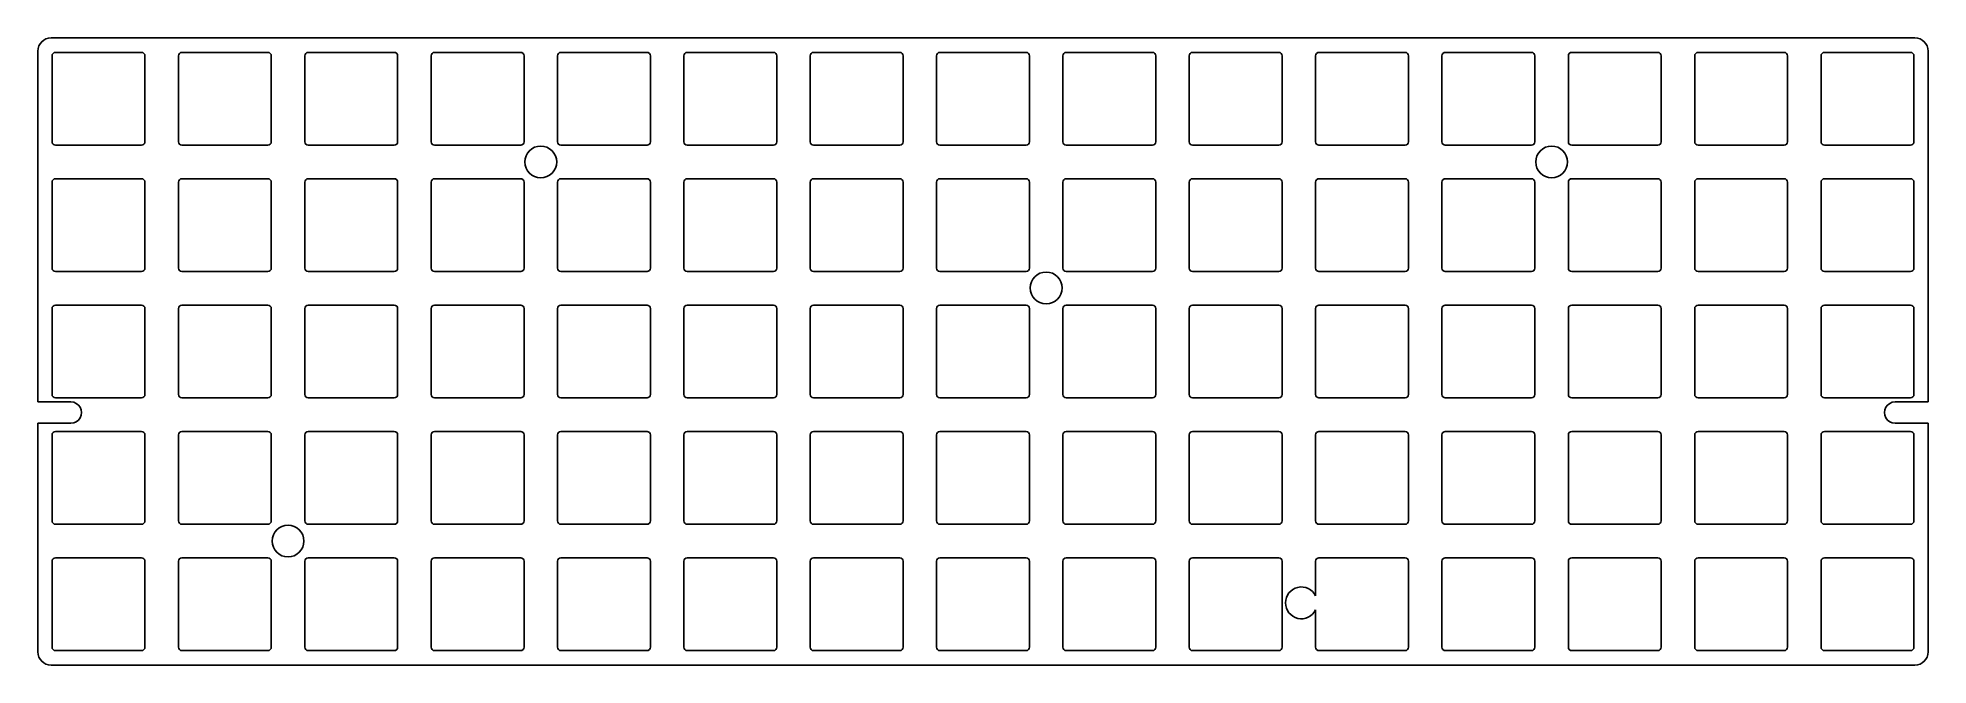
# Model space of a CAD drawing. Header units: millimetres. Extents: x 0 to 285, y -95 to 0.
import ezdxf

# ---------------------------------------------------------------- set-up
doc = ezdxf.new("R2010")
doc.units = ezdxf.units.MM
doc.header["$MEASUREMENT"] = 0
doc.layers.get('0').update_dxf_attribs({"linetype": 'CONTINUOUS'})

msp = doc.modelspace()

# ---------------------------------------------------------------- linework, layer by layer
for p, q in [((3.025, -2.525), (16.025, -2.525)), ((22.075, -2.525), (35.075, -2.525)), ((41.125, -2.525), (54.125, -2.525)), ((60.175, -2.525), (73.175, -2.525)), ((79.225, -2.525), (92.225, -2.525)), ((98.275, -2.525), (111.275, -2.525)), ((117.325, -2.525), (130.325, -2.525)), ((136.375, -2.525), (149.375, -2.525)), ((155.425, -2.525), (168.425, -2.525)), ((174.475, -2.525), (187.475, -2.525)), ((193.525, -2.525), (206.525, -2.525)), ((212.575, -2.525), (225.575, -2.525)), ((231.625, -2.525), (244.625, -2.525)), ((250.675, -2.525), (263.675, -2.525)), ((269.725, -2.525), (282.725, -2.525)), ((2.525, -3.025), (2.525, -16.025)), ((16.525, -3.025), (16.525, -16.025)), ((21.575, -3.025), (21.575, -16.025)), ((35.575, -3.025), (35.575, -16.025)), ((40.625, -3.025), (40.625, -16.025)), ((54.625, -3.025), (54.625, -16.025)), ((59.675, -3.025), (59.675, -16.025)), ((73.675, -3.025), (73.675, -16.025)), ((78.725, -3.025), (78.725, -16.025)), ((92.725, -3.025), (92.725, -16.025)), ((97.775, -3.025), (97.775, -16.025)), ((111.775, -3.025), (111.775, -16.025)), ((116.825, -3.025), (116.825, -16.025)), ((130.825, -3.025), (130.825, -16.025)), ((135.875, -3.025), (135.875, -16.025)), ((149.875, -3.025), (149.875, -16.025)), ((154.925, -3.025), (154.925, -16.025)), ((168.925, -3.025), (168.925, -16.025)), ((173.975, -3.025), (173.975, -16.025)), ((187.975, -3.025), (187.975, -16.025)), ((193.025, -3.025), (193.025, -16.025)), ((207.025, -3.025), (207.025, -16.025)), ((212.075, -3.025), (212.075, -16.025)), ((226.075, -3.025), (226.075, -16.025)), ((231.125, -3.025), (231.125, -16.025)), ((245.125, -3.025), (245.125, -16.025)), ((250.175, -3.025), (250.175, -16.025)), ((264.175, -3.025), (264.175, -16.025)), ((269.225, -3.025), (269.225, -16.025)), ((283.225, -3.025), (283.225, -16.025)), ((3.025, -16.525), (16.025, -16.525)), ((22.075, -16.525), (35.075, -16.525)), ((41.125, -16.525), (54.125, -16.525)), ((60.175, -16.525), (73.175, -16.525)), ((79.225, -16.525), (92.225, -16.525)), ((98.275, -16.525), (111.275, -16.525)), ((117.325, -16.525), (130.325, -16.525)), ((136.375, -16.525), (149.375, -16.525)), ((155.425, -16.525), (168.425, -16.525)), ((174.475, -16.525), (187.475, -16.525)), ((193.525, -16.525), (206.525, -16.525)), ((212.575, -16.525), (225.575, -16.525)), ((231.625, -16.525), (244.625, -16.525)), ((250.675, -16.525), (263.675, -16.525)), ((269.725, -16.525), (282.725, -16.525)), ((2.525, -22.075), (2.525, -35.075)), ((3.025, -21.575), (16.025, -21.575)), ((16.525, -22.075), (16.525, -35.075)), ((21.575, -22.075), (21.575, -35.075)), ((22.075, -21.575), (35.075, -21.575)), ((35.575, -22.075), (35.575, -35.075)), ((40.625, -22.075), (40.625, -35.075)), ((41.125, -21.575), (54.125, -21.575)), ((54.625, -22.075), (54.625, -35.075)), ((59.675, -22.075), (59.675, -35.075)), ((60.175, -21.575), (73.175, -21.575)), ((73.675, -22.075), (73.675, -35.075)), ((78.725, -22.075), (78.725, -35.075)), ((79.225, -21.575), (92.225, -21.575)), ((92.725, -22.075), (92.725, -35.075)), ((97.775, -22.075), (97.775, -35.075)), ((98.275, -21.575), (111.275, -21.575)), ((111.775, -22.075), (111.775, -35.075)), ((116.825, -22.075), (116.825, -35.075)), ((117.325, -21.575), (130.325, -21.575)), ((130.825, -22.075), (130.825, -35.075)), ((135.875, -22.075), (135.875, -35.075)), ((136.375, -21.575), (149.375, -21.575)), ((149.875, -22.075), (149.875, -35.075)), ((154.925, -22.075), (154.925, -35.075)), ((155.425, -21.575), (168.425, -21.575)), ((168.925, -22.075), (168.925, -35.075)), ((173.975, -22.075), (173.975, -35.075)), ((174.475, -21.575), (187.475, -21.575)), ((187.975, -22.075), (187.975, -35.075)), ((193.025, -22.075), (193.025, -35.075)), ((193.525, -21.575), (206.525, -21.575)), ((207.025, -22.075), (207.025, -35.075)), ((212.075, -22.075), (212.075, -35.075)), ((212.575, -21.575), (225.575, -21.575)), ((226.075, -22.075), (226.075, -35.075)), ((231.125, -22.075), (231.125, -35.075)), ((231.625, -21.575), (244.625, -21.575)), ((245.125, -22.075), (245.125, -35.075)), ((250.175, -22.075), (250.175, -35.075)), ((250.675, -21.575), (263.675, -21.575)), ((264.175, -22.075), (264.175, -35.075)), ((269.225, -22.075), (269.225, -35.075)), ((269.725, -21.575), (282.725, -21.575)), ((283.225, -22.075), (283.225, -35.075)), ((3.025, -35.575), (16.025, -35.575)), ((22.075, -35.575), (35.075, -35.575)), ((41.125, -35.575), (54.125, -35.575)), ((60.175, -35.575), (73.175, -35.575)), ((79.225, -35.575), (92.225, -35.575)), ((98.275, -35.575), (111.275, -35.575)), ((117.325, -35.575), (130.325, -35.575)), ((136.375, -35.575), (149.375, -35.575)), ((155.425, -35.575), (168.425, -35.575)), ((174.475, -35.575), (187.475, -35.575)), ((193.525, -35.575), (206.525, -35.575)), ((212.575, -35.575), (225.575, -35.575)), ((231.625, -35.575), (244.625, -35.575)), ((250.675, -35.575), (263.675, -35.575)), ((269.725, -35.575), (282.725, -35.575)), ((2.525, -41.125), (2.525, -54.125)), ((3.025, -40.625), (16.025, -40.625)), ((16.525, -41.125), (16.525, -54.125)), ((21.575, -41.125), (21.575, -54.125)), ((22.075, -40.625), (35.075, -40.625)), ((35.575, -41.125), (35.575, -54.125)), ((40.625, -41.125), (40.625, -54.125)), ((41.125, -40.625), (54.125, -40.625)), ((54.625, -41.125), (54.625, -54.125)), ((59.675, -41.125), (59.675, -54.125)), ((60.175, -40.625), (73.175, -40.625)), ((73.675, -41.125), (73.675, -54.125)), ((78.725, -41.125), (78.725, -54.125)), ((79.225, -40.625), (92.225, -40.625)), ((92.725, -41.125), (92.725, -54.125)), ((97.775, -41.125), (97.775, -54.125)), ((98.275, -40.625), (111.275, -40.625)), ((111.775, -41.125), (111.775, -54.125)), ((116.825, -41.125), (116.825, -54.125)), ((117.325, -40.625), (130.325, -40.625)), ((130.825, -41.125), (130.825, -54.125)), ((135.875, -41.125), (135.875, -54.125)), ((136.375, -40.625), (149.375, -40.625)), ((149.875, -41.125), (149.875, -54.125)), ((154.925, -41.125), (154.925, -54.125)), ((155.425, -40.625), (168.425, -40.625)), ((168.925, -41.125), (168.925, -54.125)), ((173.975, -41.125), (173.975, -54.125)), ((174.475, -40.625), (187.475, -40.625)), ((187.975, -41.125), (187.975, -54.125)), ((193.025, -41.125), (193.025, -54.125)), ((193.525, -40.625), (206.525, -40.625)), ((207.025, -41.125), (207.025, -54.125)), ((212.075, -41.125), (212.075, -54.125)), ((212.575, -40.625), (225.575, -40.625)), ((226.075, -41.125), (226.075, -54.125)), ((231.125, -41.125), (231.125, -54.125)), ((231.625, -40.625), (244.625, -40.625)), ((245.125, -41.125), (245.125, -54.125)), ((250.175, -41.125), (250.175, -54.125)), ((250.675, -40.625), (263.675, -40.625)), ((264.175, -41.125), (264.175, -54.125)), ((269.225, -41.125), (269.225, -54.125)), ((269.725, -40.625), (282.725, -40.625)), ((283.225, -41.125), (283.225, -54.125)), ((3.025, -54.625), (16.025, -54.625)), ((22.075, -54.625), (35.075, -54.625)), ((41.125, -54.625), (54.125, -54.625)), ((60.175, -54.625), (73.175, -54.625)), ((79.225, -54.625), (92.225, -54.625)), ((98.275, -54.625), (111.275, -54.625)), ((117.325, -54.625), (130.325, -54.625)), ((136.375, -54.625), (149.375, -54.625)), ((155.425, -54.625), (168.425, -54.625)), ((174.475, -54.625), (187.475, -54.625)), ((193.525, -54.625), (206.525, -54.625)), ((212.575, -54.625), (225.575, -54.625)), ((231.625, -54.625), (244.625, -54.625)), ((250.675, -54.625), (263.675, -54.625)), ((269.725, -54.625), (282.725, -54.625)), ((3.025, -59.675), (16.025, -59.675)), ((22.075, -59.675), (35.075, -59.675)), ((41.125, -59.675), (54.125, -59.675)), ((60.175, -59.675), (73.175, -59.675)), ((79.225, -59.675), (92.225, -59.675)), ((98.275, -59.675), (111.275, -59.675)), ((117.325, -59.675), (130.325, -59.675)), ((136.375, -59.675), (149.375, -59.675)), ((155.425, -59.675), (168.425, -59.675)), ((174.475, -59.675), (187.475, -59.675)), ((193.525, -59.675), (206.525, -59.675)), ((212.575, -59.675), (225.575, -59.675)), ((231.625, -59.675), (244.625, -59.675)), ((250.675, -59.675), (263.675, -59.675)), ((269.725, -59.675), (282.725, -59.675)), ((2.525, -60.175), (2.525, -73.175)), ((16.525, -60.175), (16.525, -73.175)), ((21.575, -60.175), (21.575, -73.175)), ((35.575, -60.175), (35.575, -73.175)), ((40.625, -60.175), (40.625, -73.175)), ((54.625, -60.175), (54.625, -73.175)), ((59.675, -60.175), (59.675, -73.175)), ((73.675, -60.175), (73.675, -73.175)), ((78.725, -60.175), (78.725, -73.175)), ((92.725, -60.175), (92.725, -73.175)), ((97.775, -60.175), (97.775, -73.175)), ((111.775, -60.175), (111.775, -73.175)), ((116.825, -60.175), (116.825, -73.175)), ((130.825, -60.175), (130.825, -73.175)), ((135.875, -60.175), (135.875, -73.175)), ((149.875, -60.175), (149.875, -73.175)), ((154.925, -60.175), (154.925, -73.175)), ((168.925, -60.175), (168.925, -73.175)), ((173.975, -60.175), (173.975, -73.175)), ((187.975, -60.175), (187.975, -73.175)), ((193.025, -60.175), (193.025, -73.175)), ((207.025, -60.175), (207.025, -73.175)), ((212.075, -60.175), (212.075, -73.175)), ((226.075, -60.175), (226.075, -73.175)), ((231.125, -60.175), (231.125, -73.175)), ((245.125, -60.175), (245.125, -73.175)), ((250.175, -60.175), (250.175, -73.175)), ((264.175, -60.175), (264.175, -73.175)), ((269.225, -60.175), (269.225, -73.175)), ((283.225, -60.175), (283.225, -73.175)), ((3.025, -73.675), (16.025, -73.675)), ((22.075, -73.675), (35.075, -73.675)), ((41.125, -73.675), (54.125, -73.675)), ((60.175, -73.675), (73.175, -73.675)), ((79.225, -73.675), (92.225, -73.675)), ((98.275, -73.675), (111.275, -73.675)), ((117.325, -73.675), (130.325, -73.675)), ((136.375, -73.675), (149.375, -73.675)), ((155.425, -73.675), (168.425, -73.675)), ((174.475, -73.675), (187.475, -73.675)), ((193.525, -73.675), (206.525, -73.675)), ((212.575, -73.675), (225.575, -73.675)), ((231.625, -73.675), (244.625, -73.675)), ((250.675, -73.675), (263.675, -73.675)), ((269.725, -73.675), (282.725, -73.675)), ((2.525, -79.225), (2.525, -92.225)), ((3.025, -78.725), (16.025, -78.725)), ((16.525, -79.225), (16.525, -92.225)), ((21.575, -79.225), (21.575, -92.225)), ((22.075, -78.725), (35.075, -78.725)), ((35.575, -79.225), (35.575, -92.225)), ((40.625, -79.225), (40.625, -92.225)), ((41.125, -78.725), (54.125, -78.725)), ((54.625, -79.225), (54.625, -92.225)), ((59.675, -79.225), (59.675, -92.225)), ((60.175, -78.725), (73.175, -78.725)), ((73.675, -79.225), (73.675, -92.225)), ((78.725, -79.225), (78.725, -92.225)), ((79.225, -78.725), (92.225, -78.725)), ((92.725, -79.225), (92.725, -92.225)), ((97.775, -79.225), (97.775, -92.225)), ((98.275, -78.725), (111.275, -78.725)), ((111.775, -79.225), (111.775, -92.225)), ((116.825, -79.225), (116.825, -92.225)), ((117.325, -78.725), (130.325, -78.725)), ((130.825, -79.225), (130.825, -92.225)), ((135.875, -79.225), (135.875, -92.225)), ((136.375, -78.725), (149.375, -78.725)), ((149.875, -79.225), (149.875, -92.225)), ((154.925, -79.225), (154.925, -92.225)), ((155.425, -78.725), (168.425, -78.725)), ((168.925, -79.225), (168.925, -92.225)), ((173.975, -79.225), (173.975, -92.225)), ((174.475, -78.725), (187.475, -78.725)), ((187.975, -79.225), (187.975, -92.225)), ((193.025, -79.225), (193.025, -84.458)), ((193.525, -78.725), (206.525, -78.725)), ((207.025, -79.225), (207.025, -92.225)), ((212.075, -79.225), (212.075, -92.225)), ((212.575, -78.725), (225.575, -78.725)), ((226.075, -79.225), (226.075, -92.225)), ((231.125, -79.225), (231.125, -92.225)), ((231.625, -78.725), (244.625, -78.725)), ((245.125, -79.225), (245.125, -92.225)), ((250.175, -79.225), (250.175, -92.225)), ((250.675, -78.725), (263.675, -78.725)), ((264.175, -79.225), (264.175, -92.225)), ((269.225, -79.225), (269.225, -92.225)), ((269.725, -78.725), (282.725, -78.725)), ((283.225, -79.225), (283.225, -92.225)), ((193.025, -86.592), (193.025, -92.225)), ((3.025, -92.725), (16.025, -92.725)), ((22.075, -92.725), (35.075, -92.725)), ((41.125, -92.725), (54.125, -92.725)), ((60.175, -92.725), (73.175, -92.725)), ((79.225, -92.725), (92.225, -92.725)), ((98.275, -92.725), (111.275, -92.725)), ((117.325, -92.725), (130.325, -92.725)), ((136.375, -92.725), (149.375, -92.725)), ((155.425, -92.725), (168.425, -92.725)), ((174.475, -92.725), (187.475, -92.725)), ((193.525, -92.725), (206.525, -92.725)), ((212.575, -92.725), (225.575, -92.725)), ((231.625, -92.725), (244.625, -92.725)), ((250.675, -92.725), (263.675, -92.725)), ((269.725, -92.725), (282.725, -92.725))]:
    msp.add_line(p, q)
at = {"linetype": 'Continuous'}
for points in [[(0.375, -55.233), (0.375, -2.325, -0.4142136), (2.375, -0.325), (283.375, -0.325, -0.4142136), (285.375, -2.325), (285.375, -55.233)], [(285.375, -58.433), (285.375, -92.925, -0.4142136), (283.375, -94.925), (2.375, -94.925, -0.4142136), (0.375, -92.925), (0.375, -58.433)]]:
    msp.add_lwpolyline(points, format="xyb", dxfattribs=at)
for points in [[(5.374, -55.23), (0.375, -55.233)], [(280.376, -55.23), (285.375, -55.233)], [(0.375, -58.433), (5.376, -58.43)], [(285.375, -58.433), (280.374, -58.43)]]:
    msp.add_lwpolyline(points, dxfattribs=at)
for centre in [(76.2, -19.05), (228.6, -19.05), (152.4, -38.05), (38.1, -76.2)]:
    msp.add_circle(centre, 2.4, dxfattribs=at)
for centre, start, end in [((3.025, -3.025), 90, 180), ((16.025, -3.025), 0, 90), ((22.075, -3.025), 90, 180), ((35.075, -3.025), 0, 90), ((41.125, -3.025), 90, 180), ((54.125, -3.025), 0, 90), ((60.175, -3.025), 90, 180), ((73.175, -3.025), 0, 90), ((79.225, -3.025), 90, 180), ((92.225, -3.025), 0, 90), ((98.275, -3.025), 90, 180), ((111.275, -3.025), 0, 90), ((117.325, -3.025), 90, 180), ((130.325, -3.025), 0, 90), ((136.375, -3.025), 90, 180), ((149.375, -3.025), 0, 90), ((155.425, -3.025), 90, 180), ((168.425, -3.025), 0, 90), ((174.475, -3.025), 90, 180), ((187.475, -3.025), 0, 90), ((193.525, -3.025), 90, 180), ((206.525, -3.025), 0, 90), ((212.575, -3.025), 90, 180), ((225.575, -3.025), 0, 90), ((231.625, -3.025), 90, 180), ((244.625, -3.025), 0, 90), ((250.675, -3.025), 90, 180), ((263.675, -3.025), 0, 90), ((269.725, -3.025), 90, 180), ((282.725, -3.025), 0, 90), ((3.025, -16.025), 180, 270), ((16.025, -16.025), 270, 0), ((22.075, -16.025), 180, 270), ((35.075, -16.025), 270, 0), ((41.125, -16.025), 180, 270), ((54.125, -16.025), 270, 0), ((60.175, -16.025), 180, 270), ((73.175, -16.025), 270, 0), ((79.225, -16.025), 180, 270), ((92.225, -16.025), 270, 0), ((98.275, -16.025), 180, 270), ((111.275, -16.025), 270, 0), ((117.325, -16.025), 180, 270), ((130.325, -16.025), 270, 0), ((136.375, -16.025), 180, 270), ((149.375, -16.025), 270, 0), ((155.425, -16.025), 180, 270), ((168.425, -16.025), 270, 0), ((174.475, -16.025), 180, 270), ((187.475, -16.025), 270, 0), ((193.525, -16.025), 180, 270), ((206.525, -16.025), 270, 0), ((212.575, -16.025), 180, 270), ((225.575, -16.025), 270, 0), ((231.625, -16.025), 180, 270), ((244.625, -16.025), 270, 0), ((250.675, -16.025), 180, 270), ((263.675, -16.025), 270, 0), ((269.725, -16.025), 180, 270), ((282.725, -16.025), 270, 0), ((3.025, -22.075), 90, 180), ((16.025, -22.075), 0, 90), ((22.075, -22.075), 90, 180), ((35.075, -22.075), 0, 90), ((41.125, -22.075), 90, 180), ((54.125, -22.075), 0, 90), ((60.175, -22.075), 90, 180), ((73.175, -22.075), 0, 90), ((79.225, -22.075), 90, 180), ((92.225, -22.075), 0, 90), ((98.275, -22.075), 90, 180), ((111.275, -22.075), 0, 90), ((117.325, -22.075), 90, 180), ((130.325, -22.075), 0, 90), ((136.375, -22.075), 90, 180), ((149.375, -22.075), 0, 90), ((155.425, -22.075), 90, 180), ((168.425, -22.075), 0, 90), ((174.475, -22.075), 90, 180), ((187.475, -22.075), 0, 90), ((193.525, -22.075), 90, 180), ((206.525, -22.075), 0, 90), ((212.575, -22.075), 90, 180), ((225.575, -22.075), 0, 90), ((231.625, -22.075), 90, 180), ((244.625, -22.075), 0, 90), ((250.675, -22.075), 90, 180), ((263.675, -22.075), 0, 90), ((269.725, -22.075), 90, 180), ((282.725, -22.075), 0, 90), ((3.025, -35.075), 180, 270), ((16.025, -35.075), 270, 0), ((22.075, -35.075), 180, 270), ((35.075, -35.075), 270, 0), ((41.125, -35.075), 180, 270), ((54.125, -35.075), 270, 0), ((60.175, -35.075), 180, 270), ((73.175, -35.075), 270, 0), ((79.225, -35.075), 180, 270), ((92.225, -35.075), 270, 0), ((98.275, -35.075), 180, 270), ((111.275, -35.075), 270, 0), ((117.325, -35.075), 180, 270), ((130.325, -35.075), 270, 0), ((136.375, -35.075), 180, 270), ((149.375, -35.075), 270, 0), ((155.425, -35.075), 180, 270), ((168.425, -35.075), 270, 0), ((174.475, -35.075), 180, 270), ((187.475, -35.075), 270, 0), ((193.525, -35.075), 180, 270), ((206.525, -35.075), 270, 0), ((212.575, -35.075), 180, 270), ((225.575, -35.075), 270, 0), ((231.625, -35.075), 180, 270), ((244.625, -35.075), 270, 0), ((250.675, -35.075), 180, 270), ((263.675, -35.075), 270, 0), ((269.725, -35.075), 180, 270), ((282.725, -35.075), 270, 0), ((3.025, -41.125), 90, 180), ((16.025, -41.125), 0, 90), ((22.075, -41.125), 90, 180), ((35.075, -41.125), 0, 90), ((41.125, -41.125), 90, 180), ((54.125, -41.125), 0, 90), ((60.175, -41.125), 90, 180), ((73.175, -41.125), 0, 90), ((79.225, -41.125), 90, 180), ((92.225, -41.125), 0, 90), ((98.275, -41.125), 90, 180), ((111.275, -41.125), 0, 90), ((117.325, -41.125), 90, 180), ((130.325, -41.125), 0, 90), ((136.375, -41.125), 90, 180), ((149.375, -41.125), 0, 90), ((155.425, -41.125), 90, 180), ((168.425, -41.125), 0, 90), ((174.475, -41.125), 90, 180), ((187.475, -41.125), 0, 90), ((193.525, -41.125), 90, 180), ((206.525, -41.125), 0, 90), ((212.575, -41.125), 90, 180), ((225.575, -41.125), 0, 90), ((231.625, -41.125), 90, 180), ((244.625, -41.125), 0, 90), ((250.675, -41.125), 90, 180), ((263.675, -41.125), 0, 90), ((269.725, -41.125), 90, 180), ((282.725, -41.125), 0, 90), ((3.025, -54.125), 180, 270), ((16.025, -54.125), 270, 0), ((22.075, -54.125), 180, 270), ((35.075, -54.125), 270, 0), ((41.125, -54.125), 180, 270), ((54.125, -54.125), 270, 0), ((60.175, -54.125), 180, 270), ((73.175, -54.125), 270, 0), ((79.225, -54.125), 180, 270), ((92.225, -54.125), 270, 0), ((98.275, -54.125), 180, 270), ((111.275, -54.125), 270, 0), ((117.325, -54.125), 180, 270), ((130.325, -54.125), 270, 0), ((136.375, -54.125), 180, 270), ((149.375, -54.125), 270, 0), ((155.425, -54.125), 180, 270), ((168.425, -54.125), 270, 0), ((174.475, -54.125), 180, 270), ((187.475, -54.125), 270, 0), ((193.525, -54.125), 180, 270), ((206.525, -54.125), 270, 0), ((212.575, -54.125), 180, 270), ((225.575, -54.125), 270, 0), ((231.625, -54.125), 180, 270), ((244.625, -54.125), 270, 0), ((250.675, -54.125), 180, 270), ((263.675, -54.125), 270, 0), ((269.725, -54.125), 180, 270), ((282.725, -54.125), 270, 0), ((3.025, -60.175), 90, 180), ((16.025, -60.175), 0, 90), ((22.075, -60.175), 90, 180), ((35.075, -60.175), 0, 90), ((41.125, -60.175), 90, 180), ((54.125, -60.175), 0, 90), ((60.175, -60.175), 90, 180), ((73.175, -60.175), 0, 90), ((79.225, -60.175), 90, 180), ((92.225, -60.175), 0, 90), ((98.275, -60.175), 90, 180), ((111.275, -60.175), 0, 90), ((117.325, -60.175), 90, 180), ((130.325, -60.175), 0, 90), ((136.375, -60.175), 90, 180), ((149.375, -60.175), 0, 90), ((155.425, -60.175), 90, 180), ((168.425, -60.175), 0, 90), ((174.475, -60.175), 90, 180), ((187.475, -60.175), 0, 90), ((193.525, -60.175), 90, 180), ((206.525, -60.175), 0, 90), ((212.575, -60.175), 90, 180), ((225.575, -60.175), 0, 90), ((231.625, -60.175), 90, 180), ((244.625, -60.175), 0, 90), ((250.675, -60.175), 90, 180), ((263.675, -60.175), 0, 90), ((269.725, -60.175), 90, 180), ((282.725, -60.175), 0, 90), ((3.025, -73.175), 180, 270), ((16.025, -73.175), 270, 0), ((22.075, -73.175), 180, 270), ((35.075, -73.175), 270, 0), ((41.125, -73.175), 180, 270), ((54.125, -73.175), 270, 0), ((60.175, -73.175), 180, 270), ((73.175, -73.175), 270, 0), ((79.225, -73.175), 180, 270), ((92.225, -73.175), 270, 0), ((98.275, -73.175), 180, 270), ((111.275, -73.175), 270, 0), ((117.325, -73.175), 180, 270), ((130.325, -73.175), 270, 0), ((136.375, -73.175), 180, 270), ((149.375, -73.175), 270, 0), ((155.425, -73.175), 180, 270), ((168.425, -73.175), 270, 0), ((174.475, -73.175), 180, 270), ((187.475, -73.175), 270, 0), ((193.525, -73.175), 180, 270), ((206.525, -73.175), 270, 0), ((212.575, -73.175), 180, 270), ((225.575, -73.175), 270, 0), ((231.625, -73.175), 180, 270), ((244.625, -73.175), 270, 0), ((250.675, -73.175), 180, 270), ((263.675, -73.175), 270, 0), ((269.725, -73.175), 180, 270), ((282.725, -73.175), 270, 0), ((3.025, -79.225), 90, 180), ((16.025, -79.225), 0, 90), ((22.075, -79.225), 90, 180), ((35.075, -79.225), 0, 90), ((41.125, -79.225), 90, 180), ((54.125, -79.225), 0, 90), ((60.175, -79.225), 90, 180), ((73.175, -79.225), 0, 90), ((79.225, -79.225), 90, 180), ((92.225, -79.225), 0, 90), ((98.275, -79.225), 90, 180), ((111.275, -79.225), 0, 90), ((117.325, -79.225), 90, 180), ((130.325, -79.225), 0, 90), ((136.375, -79.225), 90, 180), ((149.375, -79.225), 0, 90), ((155.425, -79.225), 90, 180), ((168.425, -79.225), 0, 90), ((174.475, -79.225), 90, 180), ((187.475, -79.225), 0, 90), ((193.525, -79.225), 90, 180), ((206.525, -79.225), 0, 90), ((212.575, -79.225), 90, 180), ((225.575, -79.225), 0, 90), ((231.625, -79.225), 90, 180), ((244.625, -79.225), 0, 90), ((250.675, -79.225), 90, 180), ((263.675, -79.225), 0, 90), ((269.725, -79.225), 90, 180), ((282.725, -79.225), 0, 90), ((3.025, -92.225), 180, 270), ((16.025, -92.225), 270, 0), ((22.075, -92.225), 180, 270), ((35.075, -92.225), 270, 0), ((41.125, -92.225), 180, 270), ((54.125, -92.225), 270, 0), ((60.175, -92.225), 180, 270), ((73.175, -92.225), 270, 0), ((79.225, -92.225), 180, 270), ((92.225, -92.225), 270, 0), ((98.275, -92.225), 180, 270), ((111.275, -92.225), 270, 0), ((117.325, -92.225), 180, 270), ((130.325, -92.225), 270, 0), ((136.375, -92.225), 180, 270), ((149.375, -92.225), 270, 0), ((155.425, -92.225), 180, 270), ((168.425, -92.225), 270, 0), ((174.475, -92.225), 180, 270), ((187.475, -92.225), 270, 0), ((193.525, -92.225), 180, 270), ((206.525, -92.225), 270, 0), ((212.575, -92.225), 180, 270), ((225.575, -92.225), 270, 0), ((231.625, -92.225), 180, 270), ((244.625, -92.225), 270, 0), ((250.675, -92.225), 180, 270), ((263.675, -92.225), 270, 0), ((269.725, -92.225), 180, 270), ((282.725, -92.225), 270, 0)]:
    msp.add_arc(centre, 0.5, start, end)
for centre, radius, start, end in [((5.375, -56.83), 1.6, 270.03525, 90.03708), ((280.375, -56.83), 1.6, 89.96292, 269.96475), ((190.875, -85.525), 2.4, 26.38433, 333.61567)]:
    msp.add_arc(centre, radius, start, end, dxfattribs=at)

doc.saveas('drawing.dxf')
